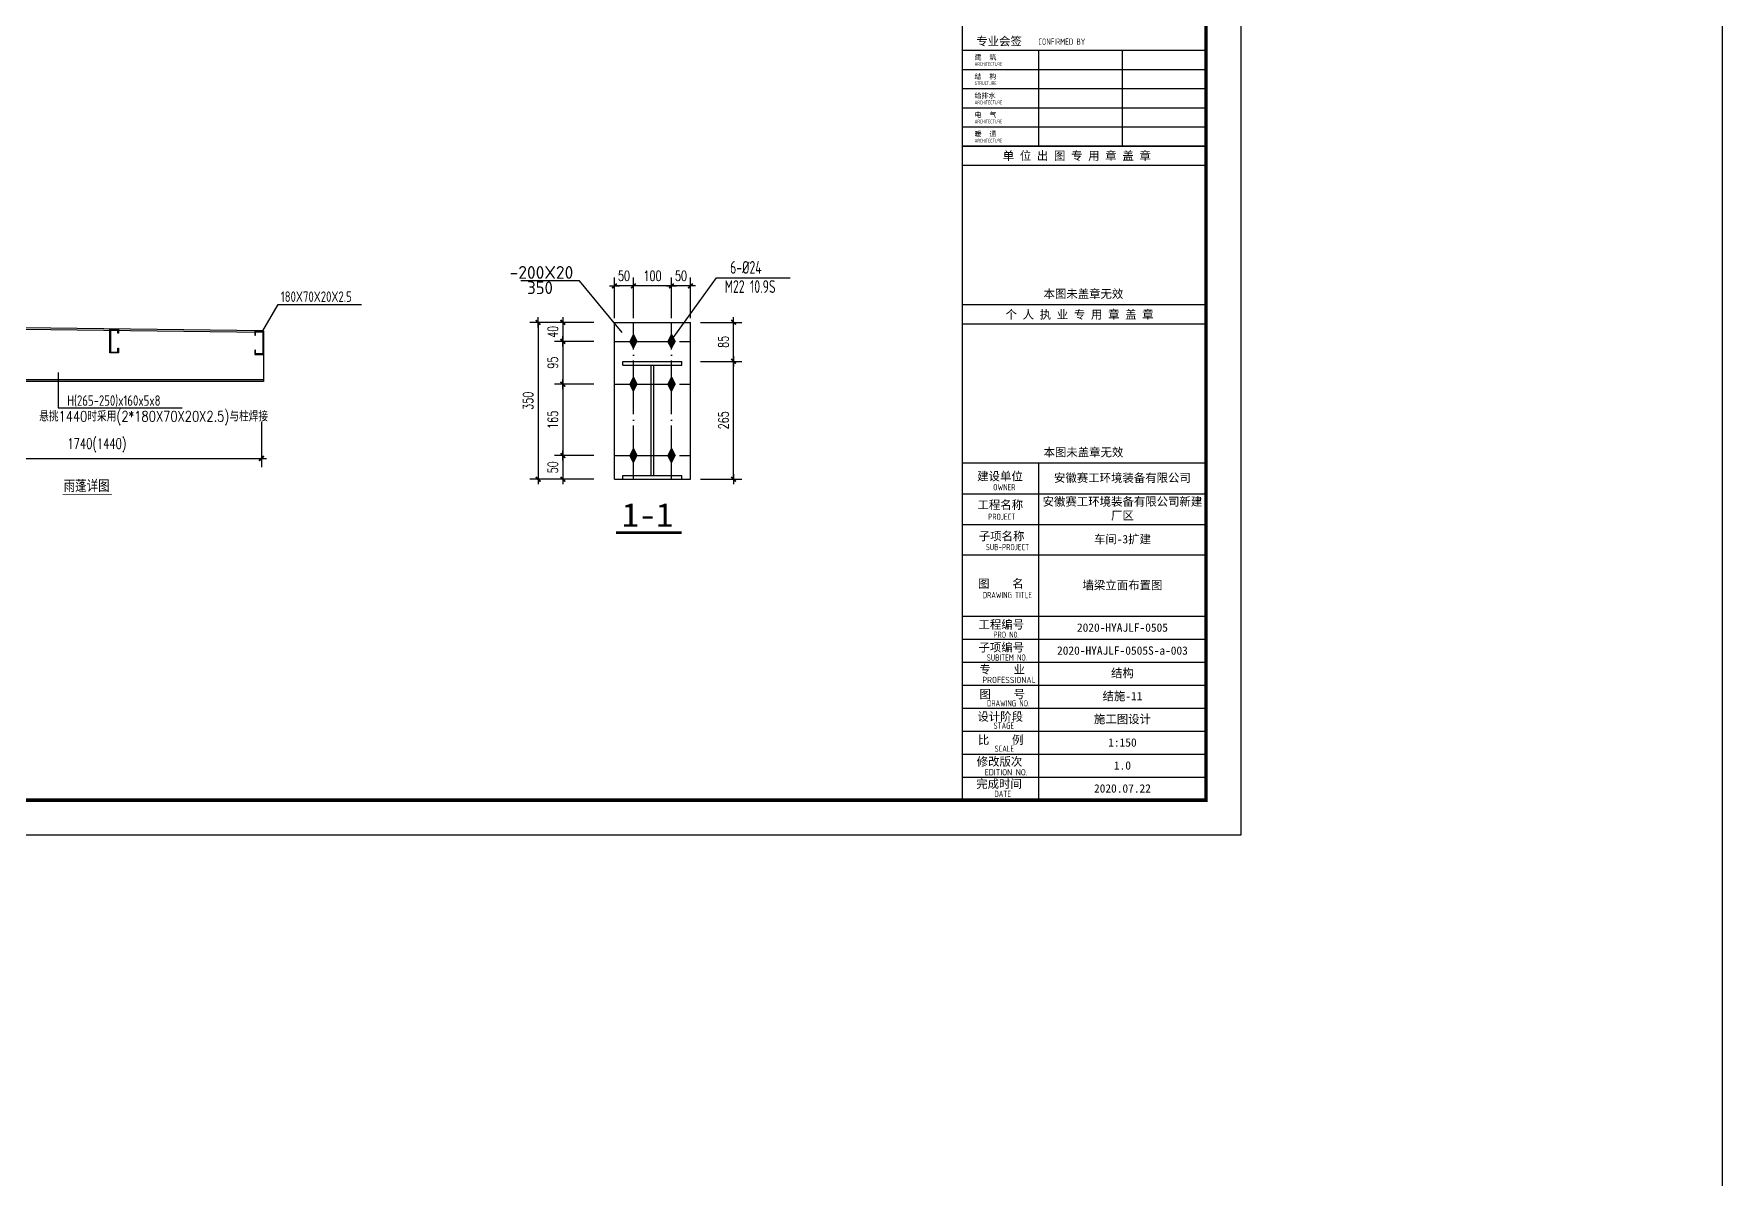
# Model space of a CAD drawing. Extents: x 2072855 to 2883818, y 17306032 to 17674225.
# Drawn here: x 2811105 to 2883818, y 17481264 to 17530554 of the extents above; entities that cross this region are included whole.
import ezdxf
from ezdxf.enums import TextEntityAlignment as Align

# ---------------------------------------------------------------- set-up
doc = ezdxf.new("R2010")
doc.units = 0
doc.header["$LTSCALE"] = 1000
doc.header["$MEASUREMENT"] = 0
doc.linetypes.add('DOTE', pattern=[2.42, 2, -0.2, 0.02, -0.2])
doc.layers.get('Defpoints').update_dxf_attribs({"color": 250})
for name, color, linetype in [('3T_WOOD', 21, 'Continuous'), ('DOTE', 1, 'DOTE'), ('OTHER', 7, 'Continuous'), ('PUB_DIM', 161, 'Continuous'), ('PUB_TEXT', 7, 'Continuous'), ('PUB_TITLE', 4, 'Continuous'), ('TK', 4, 'Continuous')]:
    doc.layers.add(name, color=color, linetype=linetype)
doc.layers.add('尺寸标注', color=9, linetype='Continuous', lineweight=18)
doc.styles.add('-宋体', font='', dxfattribs={"width": 0.8})
doc.styles.add('_HZHT', font='txt.shx', dxfattribs={"bigfont": 'HZHT.shx'})
doc.styles.add('_HZTXT', font='txt.shx', dxfattribs={"width": 0.8, "bigfont": 'hztxt.shx'})
doc.styles.add('_TSSDENG', font='TSSDENG', dxfattribs={"width": 0.666667})
doc.styles.add('DIM_FONT', font='SIMPLEX', dxfattribs={"width": 0.7, "bigfont": 'GBCBIG'})
doc.styles.add('TSSD_REIN', font='tssdeng.shx', dxfattribs={"width": 0.7, "bigfont": 'tssdchn.shx'})
doc.styles.add('图签宋体', font='', dxfattribs={"height": 300})
doc.styles.get('-宋体').set_extended_font_data('SimSun')
doc.styles.get('图签宋体').set_extended_font_data('NSimSun')
doc.dimstyles.new('dimn', dxfattribs={"dimtxt": 300, "dimasz": 1, "dimexe": 250, "dimexo": 300, "dimgap": 150, "dimtad": 1, "dimdec": 0, "dimzin": 0, "dimdsep": 46, "dimtxsty": 'DIM_FONT', "dimblk": '_DIMX', "dimcen": 0, "dimdle": 100, "dimclrt": 7, "dimadec": 1, "dimazin": 0, "dimtfac": 1, "dimtdec": 0, "dimtix": 1, "dimtmove": 2, "dimatfit": 3, "dimldrblk": 'ARCHTICK', "dimfxl": 0, "dimtolj": 1, "dimtzin": 0, "dimarcsym": 0})

# ---------------------------------------------------------------- blocks, each defined once
blk = doc.blocks.new('_DIMX')
blk.add_line((-150, 0), (150, 0))
at = {"const_width": 50}
blk.add_lwpolyline([(-70, -70), (70, 70)], dxfattribs=at)
blk = doc.blocks.new('*D612')
at = {"layer": 'Defpoints', "color": 0}
for p in [(3164519, -11337), (3162244, -17184), (3164519, -17184)]:
    blk.add_point(p, dxfattribs=at)
at = {"layer": 'PUB_DIM', "color": 0, "lineweight": -2}
for p, q in [((3164144, -11337), (3161932, -11337)), ((3162244, -11338), (3162244, -17183)), ((3164144, -17184), (3161932, -17184))]:
    blk.add_line(p, q, dxfattribs=at)
at = {"layer": 'PUB_DIM', "color": 0, "lineweight": -2, "xscale": 1.25, "yscale": 1.25, "zscale": 1.25}
for p, rotation in [((3162244, -11337), 90), ((3162244, -17184), 270)]:
    blk.add_blockref('_DIMX', p, dxfattribs=dict(at, rotation=rotation))
at = {"layer": 'PUB_DIM', "color": 7, "insert": (3161869, -14260), "char_height": 375, "attachment_point": 5, "rotation": 90, "style": 'DIM_FONT'}
blk.add_mtext('\\A1;350', dxfattribs=at)
blk = doc.blocks.new('*D613')
at = {"layer": 'Defpoints', "color": 0}
for p in [(3164692, -11337), (3163165, -12045), (3164692, -12045)]:
    blk.add_point(p, dxfattribs=at)
at = {"layer": 'PUB_DIM', "color": 0, "lineweight": -2}
for p, q in [((3164317, -11337), (3162853, -11337)), ((3163165, -11335), (3163165, -11334)), ((3163165, -11337), (3163165, -12045)), ((3164317, -12045), (3162853, -12045)), ((3163165, -12047), (3163165, -12048))]:
    blk.add_line(p, q, dxfattribs=at)
at = {"layer": 'PUB_DIM', "color": 0, "lineweight": -2, "xscale": 1.25, "yscale": 1.25, "zscale": 1.25}
for p, rotation in [((3163165, -11337), 270), ((3163165, -12045), 90)]:
    blk.add_blockref('_DIMX', p, dxfattribs=dict(at, rotation=rotation))
at = {"layer": 'PUB_DIM', "color": 7, "insert": (3162790, -11691), "char_height": 375, "attachment_point": 5, "rotation": 90, "style": 'DIM_FONT'}
blk.add_mtext('\\A1;40', dxfattribs=at)
blk = doc.blocks.new('*D614')
at = {"layer": 'Defpoints', "color": 0}
for p in [(3164692, -12045), (3163165, -13640), (3164692, -13640)]:
    blk.add_point(p, dxfattribs=at)
at = {"layer": 'PUB_DIM', "color": 0, "lineweight": -2}
for p, q in [((3164317, -12045), (3162853, -12045)), ((3163165, -12047), (3163165, -13639)), ((3164317, -13640), (3162853, -13640))]:
    blk.add_line(p, q, dxfattribs=at)
at = {"layer": 'PUB_DIM', "color": 0, "lineweight": -2, "xscale": 1.25, "yscale": 1.25, "zscale": 1.25}
for p, rotation in [((3163165, -12045), 90), ((3163165, -13640), 270)]:
    blk.add_blockref('_DIMX', p, dxfattribs=dict(at, rotation=rotation))
at = {"layer": 'PUB_DIM', "color": 7, "insert": (3162790, -12843), "char_height": 375, "attachment_point": 5, "rotation": 90, "style": 'DIM_FONT'}
blk.add_mtext('\\A1;95', dxfattribs=at)
blk = doc.blocks.new('*D615')
at = {"layer": 'Defpoints', "color": 0}
for p in [(3164692, -16298), (3163165, -17184), (3164692, -17184)]:
    blk.add_point(p, dxfattribs=at)
at = {"layer": 'PUB_DIM', "color": 0, "lineweight": -2}
for p, q in [((3164317, -16298), (3162853, -16298)), ((3163165, -16299), (3163165, -17183)), ((3164317, -17184), (3162853, -17184))]:
    blk.add_line(p, q, dxfattribs=at)
at = {"layer": 'PUB_DIM', "color": 0, "lineweight": -2, "xscale": 1.25, "yscale": 1.25, "zscale": 1.25}
for p, rotation in [((3163165, -16298), 90), ((3163165, -17184), 270)]:
    blk.add_blockref('_DIMX', p, dxfattribs=dict(at, rotation=rotation))
at = {"layer": 'PUB_DIM', "color": 7, "insert": (3162790, -16741), "char_height": 375, "attachment_point": 5, "rotation": 90, "style": 'DIM_FONT'}
blk.add_mtext('\\A1;50', dxfattribs=at)
blk = doc.blocks.new('*D616')
at = {"layer": 'Defpoints', "color": 0}
for p in [(3164692, -13640), (3163165, -16298), (3164692, -16298)]:
    blk.add_point(p, dxfattribs=at)
at = {"layer": 'PUB_DIM', "color": 0, "lineweight": -2}
for p, q in [((3164317, -13640), (3162853, -13640)), ((3163165, -13641), (3163165, -16297)), ((3164317, -16298), (3162853, -16298))]:
    blk.add_line(p, q, dxfattribs=at)
at = {"layer": 'PUB_DIM', "color": 0, "lineweight": -2, "xscale": 1.25, "yscale": 1.25, "zscale": 1.25}
for p, rotation in [((3163165, -13640), 90), ((3163165, -16298), 270)]:
    blk.add_blockref('_DIMX', p, dxfattribs=dict(at, rotation=rotation))
at = {"layer": 'PUB_DIM', "color": 7, "insert": (3162790, -14969), "char_height": 375, "attachment_point": 5, "rotation": 90, "style": 'DIM_FONT'}
blk.add_mtext('\\A1;165', dxfattribs=at)
blk = doc.blocks.new('*D617')
at = {"layer": 'Defpoints', "color": 0}
for p in [(3167212, -9980), (3167212, -11561), (3167921, -11561)]:
    blk.add_point(p, dxfattribs=at)
at = {"layer": 'PUB_DIM', "color": 0, "lineweight": -2}
for p, q in [((3167211, -9980), (3167210, -9980)), ((3167212, -11186), (3167212, -9668)), ((3167921, -9980), (3167212, -9980)), ((3167921, -11186), (3167921, -9668)), ((3167922, -9980), (3167924, -9980))]:
    blk.add_line(p, q, dxfattribs=at)
at = {"layer": 'PUB_DIM', "color": 0, "lineweight": -2, "xscale": 1.25, "yscale": 1.25, "zscale": 1.25}
blk.add_blockref('_DIMX', (3167212, -9980), dxfattribs=at)
at = {"layer": 'PUB_DIM', "color": 0, "lineweight": -2, "xscale": 1.25, "yscale": 1.25, "zscale": 1.25, "rotation": 180}
blk.add_blockref('_DIMX', (3167921, -9980), dxfattribs=at)
at = {"layer": 'PUB_DIM', "color": 7, "insert": (3167567, -9605), "char_height": 375, "attachment_point": 5, "style": 'DIM_FONT'}
blk.add_mtext('\\A1;50', dxfattribs=at)
blk = doc.blocks.new('*D618')
at = {"layer": 'Defpoints', "color": 0}
for p in [(3165795, -9980), (3165795, -11561), (3167212, -11561)]:
    blk.add_point(p, dxfattribs=at)
at = {"layer": 'PUB_DIM', "color": 0, "lineweight": -2}
for p, q in [((3165795, -11186), (3165795, -9668)), ((3167211, -9980), (3165796, -9980)), ((3167212, -11186), (3167212, -9668))]:
    blk.add_line(p, q, dxfattribs=at)
at = {"layer": 'PUB_DIM', "color": 0, "lineweight": -2, "xscale": 1.25, "yscale": 1.25, "zscale": 1.25, "rotation": 180}
blk.add_blockref('_DIMX', (3165795, -9980), dxfattribs=at)
at = {"layer": 'PUB_DIM', "color": 0, "lineweight": -2, "xscale": 1.25, "yscale": 1.25, "zscale": 1.25}
blk.add_blockref('_DIMX', (3167212, -9980), dxfattribs=at)
at = {"layer": 'PUB_DIM', "color": 7, "insert": (3166504, -9605), "char_height": 375, "attachment_point": 5, "style": 'DIM_FONT'}
blk.add_mtext('\\A1;100', dxfattribs=at)
blk = doc.blocks.new('*D619')
at = {"layer": 'Defpoints', "color": 0}
for p in [(3165086, -9980), (3165086, -11561), (3165795, -11561)]:
    blk.add_point(p, dxfattribs=at)
at = {"layer": 'PUB_DIM', "color": 0, "lineweight": -2}
for p, q in [((3165085, -9980), (3165084, -9980)), ((3165086, -11186), (3165086, -9668)), ((3165795, -9980), (3165086, -9980)), ((3165795, -11186), (3165795, -9668)), ((3165796, -9980), (3165797, -9980))]:
    blk.add_line(p, q, dxfattribs=at)
at = {"layer": 'PUB_DIM', "color": 0, "lineweight": -2, "xscale": 1.25, "yscale": 1.25, "zscale": 1.25}
blk.add_blockref('_DIMX', (3165086, -9980), dxfattribs=at)
at = {"layer": 'PUB_DIM', "color": 0, "lineweight": -2, "xscale": 1.25, "yscale": 1.25, "zscale": 1.25, "rotation": 180}
blk.add_blockref('_DIMX', (3165795, -9980), dxfattribs=at)
at = {"layer": 'PUB_DIM', "color": 7, "insert": (3165441, -9605), "char_height": 375, "attachment_point": 5, "style": 'DIM_FONT'}
blk.add_mtext('\\A1;50', dxfattribs=at)
blk = doc.blocks.new('*D620')
at = {"layer": 'Defpoints', "color": 0}
for p in [(3167921, -11337), (3169526, -11337), (3167921, -12790)]:
    blk.add_point(p, dxfattribs=at)
at = {"layer": 'PUB_DIM', "color": 0, "lineweight": -2}
for p, q in [((3168296, -11337), (3169838, -11337)), ((3169526, -12788), (3169526, -11338)), ((3168296, -12790), (3169838, -12790))]:
    blk.add_line(p, q, dxfattribs=at)
at = {"layer": 'PUB_DIM', "color": 0, "lineweight": -2, "xscale": 1.25, "yscale": 1.25, "zscale": 1.25}
for p, rotation in [((3169526, -11337), 90), ((3169526, -12790), 270)]:
    blk.add_blockref('_DIMX', p, dxfattribs=dict(at, rotation=rotation))
at = {"layer": 'PUB_DIM', "color": 7, "insert": (3169151, -12063), "char_height": 375, "attachment_point": 5, "rotation": 90, "style": 'DIM_FONT'}
blk.add_mtext('\\A1;85', dxfattribs=at)
blk = doc.blocks.new('*D621')
at = {"layer": 'Defpoints', "color": 0}
for p in [(3167921, -12790), (3169526, -12790), (3167921, -17184)]:
    blk.add_point(p, dxfattribs=at)
at = {"layer": 'PUB_DIM', "color": 0, "lineweight": -2}
for p, q in [((3168296, -12790), (3169838, -12790)), ((3169526, -17183), (3169526, -12791)), ((3168296, -17184), (3169838, -17184))]:
    blk.add_line(p, q, dxfattribs=at)
at = {"layer": 'PUB_DIM', "color": 0, "lineweight": -2, "xscale": 1.25, "yscale": 1.25, "zscale": 1.25}
for p, rotation in [((3169526, -12790), 90), ((3169526, -17184), 270)]:
    blk.add_blockref('_DIMX', p, dxfattribs=dict(at, rotation=rotation))
at = {"layer": 'PUB_DIM', "color": 7, "insert": (3169151, -14987), "char_height": 375, "attachment_point": 5, "rotation": 90, "style": 'DIM_FONT'}
blk.add_mtext('\\A1;265', dxfattribs=at)
blk = doc.blocks.new('*D637')
at = {"layer": 'Defpoints', "color": 0}
for p in [(324063, -264490), (333513, -264490), (333513, -265843)]:
    blk.add_point(p, dxfattribs=at)
at = {"layer": 'PUB_DIM', "color": 0, "lineweight": -2}
for p, q in [((324063, -264790), (324063, -266093)), ((333513, -264790), (333513, -266093)), ((324064, -265843), (333512, -265843))]:
    blk.add_line(p, q, dxfattribs=at)
at = {"layer": 'PUB_DIM', "color": 0, "lineweight": -2, "rotation": 180}
blk.add_blockref('_DIMX', (324063, -265843), dxfattribs=at)
at = {"layer": 'PUB_DIM', "color": 0, "lineweight": -2}
blk.add_blockref('_DIMX', (333513, -265843), dxfattribs=at)
at = {"layer": 'PUB_DIM', "color": 7, "insert": (328788, -265465), "char_height": 300, "attachment_point": 5, "style": 'DIM_FONT'}
blk.add_mtext('\\A1;1740(1440)', dxfattribs=at)
blk = doc.blocks.new('_ArchTick')
at = {"color": 0, "linetype": 'ByBlock', "const_width": 0.4}
blk.add_lwpolyline([(-0.5, -0.5), (0.5, 0.5)], dxfattribs=at)
blk = doc.blocks.new('*D638')
at = {"layer": 'Defpoints', "color": 0}
for p in [(324000, -260420), (324000, -262063), (324747, -262063)]:
    blk.add_point(p, dxfattribs=at)
at = {"layer": 'PUB_DIM', "color": 0, "lineweight": -2}
for p, q in [((324000, -261763), (324000, -260170)), ((324747, -261763), (324747, -260170)), ((323999, -260420), (323998, -260420)), ((324747, -260420), (324000, -260420)), ((324748, -260420), (324749, -260420))]:
    blk.add_line(p, q, dxfattribs=at)
blk.add_blockref('_DIMX', (324000, -260420), dxfattribs=at)
at = {"layer": 'PUB_DIM', "color": 0, "lineweight": -2, "rotation": 180}
blk.add_blockref('_DIMX', (324747, -260420), dxfattribs=at)
at = {"layer": 'PUB_DIM', "color": 7, "insert": (324373, -260120), "char_height": 300, "attachment_point": 5, "style": 'DIM_FONT'}
blk.add_mtext('\\A1;240', dxfattribs=at)
blk = doc.blocks.new('GeYuanFrame_23358270', base_point=(20.09, 4.53))
at = {"layer": 'PUB_TITLE'}
for points in [[(803.09, 202.33), (803.09, 229.83)], [(827.09, 202.33), (827.09, 229.83)], [(803.09, 14.53), (803.09, 111.33)]]:
    blk.add_lwpolyline(points, dxfattribs=at)
at = {"layer": 'TK'}
for p, q in [((781.09, 102.53), (851.09, 102.53)), ((781.09, 93.73), (851.09, 93.73)), ((781.09, 84.93), (803.09, 84.93)), ((781.09, 84.93), (851.09, 84.93)), ((781.09, 67.37), (851.09, 67.37)), ((781.09, 67.33), (851.09, 67.33)), ((781.09, 60.77), (851.09, 60.77)), ((781.09, 54.17), (851.09, 54.17)), ((781.09, 47.57), (851.09, 47.57)), ((781.09, 40.97), (851.09, 40.97)), ((781.09, 34.37), (851.09, 34.37)), ((781.09, 27.77), (851.09, 27.77)), ((781.09, 21.17), (851.09, 21.17)), ((781.09, 14.53), (851.09, 14.53))]:
    blk.add_line(p, q, dxfattribs=at)
blk.add_lwpolyline([(20.09, 4.53), (20.09, 598.53), (861.09, 598.53), (861.09, 4.53)], close=True, dxfattribs=at)
at = {"layer": 'TK', "const_width": 1}
blk.add_lwpolyline([(45.09, 588.53), (851.09, 588.53), (851.09, 14.53), (45.09, 14.53)], close=True, dxfattribs=at)
at = {"layer": 'TK'}
for points, const_width in [([(781.09, 588.53), (781.09, 14.53)], 0.4), ([(781.09, 202.33), (851.09, 202.33)], 0.35), ([(781.09, 156.83), (851.09, 156.83)], 0.35), ([(781.09, 111.33), (851.09, 111.33)], 0.35), ([(781.09, 67.37), (851.09, 67.37)], 0.35)]:
    blk.add_lwpolyline(points, dxfattribs=dict(at, const_width=const_width))
for points in [[(781.09, 229.83), (851.09, 229.83)], [(781.09, 224.33), (851.09, 224.33)], [(781.09, 218.83), (851.09, 218.83)], [(781.09, 213.33), (851.09, 213.33)], [(781.09, 207.83), (851.09, 207.83)], [(781.09, 202.33), (851.09, 202.33)], [(781.09, 196.83), (851.09, 196.83)], [(781.09, 151.33), (851.09, 151.33)]]:
    blk.add_lwpolyline(points, dxfattribs=at)
at = {"layer": 'TK', "style": '图签宋体'}
for s, height, p in [('专业会签', 2.4, (785.12, 231.24)), ('建  筑', 1.44, (784.61, 227.11)), ('结  构', 1.44, (784.61, 221.61)), ('给排水', 1.44, (784.61, 216.11)), ('电  气', 1.44, (784.61, 210.61)), ('暖  通', 1.44, (784.61, 205.11)), ('单 位 出 图 专 用 章 盖 章', 2.4, (792.72, 198.35)), ('本图未盖章无效', 2.4, (804.43, 158.7)), ('个 人 执 业 专 用 章 盖 章', 2.4, (793.52, 152.77)), ('本图未盖章无效', 2.4, (804.43, 113.2)), ('建设单位', 2.4, (785.39, 106.33)), ('工程名称', 2.4, (785.47, 98.12)), ('子项名称', 2.4, (785.85, 89.14)), ('图    名', 2.4, (785.63, 75.5)), ('工程编号', 2.4, (785.77, 63.77)), ('子项编号', 2.4, (785.77, 57.19)), ('专    业', 2.4, (786.01, 50.88)), ('图    号', 2.4, (786.02, 43.77)), ('设计阶段', 2.4, (785.45, 37.32)), ('比    例', 2.4, (785.59, 30.63)), ('修改版次', 2.4, (785.24, 24.41)), ('完成时间', 2.4, (785.11, 18.02))]:
    blk.add_text(s, height=height, dxfattribs=at).set_placement(p)
at = {"layer": 'TK', "style": 'TSSD_REIN'}
for s, height, width, p in [('CONFIRMED BY', 1.8, 0.7, (802.94, 231.42)), ('ARCHITECTURE', 1.08, 0.7, (784.65, 225.34)), ('STRUCTURE', 1.08, 0.7, (784.65, 219.84)), ('ARCHITECTURE', 1.08, 0.7, (784.65, 214.34)), ('ARCHITECTURE', 1.08, 0.7, (784.65, 208.84)), ('ARCHITECTURE', 1.08, 0.7, (784.65, 203.34)), ('OWNER', 1.8, 0.7, (789.98, 103.48)), ('PROJECT', 1.8, 0.7, (788.52, 95.02)), ('SUB-PROJECT', 1.8, 0.7, (787.86, 86.3)), ('DRAWING TITLE', 1.8, 0.7, (786.97, 72.53)), ('PRO N0.', 1.8, 0.7, (790.01, 61.15)), ('SUBITEM NO.', 1.8, 0.7, (788.15, 54.58)), ('PROFESSIONAL', 1.8, 0.8, (786.88, 48.15)), ('DRAWING NO.', 1.8, 0.7, (788.19, 41.45)), ('STAGE', 1.8, 0.7, (790.09, 35.03)), ('SCALE', 1.8, 0.7, (790.38, 28.42)), ('EDITION NO.', 1.8, 0.8, (787.53, 21.64)), ('DATE', 1.8, 0.7, (790.33, 15.45))]:
    blk.add_text(s, height=height, dxfattribs=dict(at, width=width)).set_placement(p)
at = {"layer": 'TK', "char_height": 2.4, "width": 48, "attachment_point": 5, "style": '图签宋体'}
for s, insert in [('安徽赛工环境装备有限公司', (827.09, 106.93)), ('安徽赛工环境装备有限公司新建厂区', (827.09, 98.13)), ('车间-3扩建', (827.09, 89.33)), ('墙梁立面布置图', (827.09, 76.13)), ('2020-HYAJLF-0505', (827.09, 64.07)), ('2020-HYAJLF-0505S-a-003', (827.09, 57.47)), ('结构', (827.09, 50.87)), ('结施-11', (827.09, 44.27)), ('施工图设计', (827.09, 37.67)), ('1:150', (827.09, 31.07)), ('1.0', (827.09, 24.47)), ('2020.07.22', (827.09, 17.88))]:
    blk.add_mtext(s, dxfattribs=dict(at, insert=insert))
blk = doc.blocks.new('234324432')
for p, q in [((3165086.2, -11336.6), (3167921.2, -11336.6)), ((3165086.2, -17183.8), (3165086.2, -11336.6)), ((3165795, -11787.9), (3165664.1, -12045.3)), ((3165795, -11787.9), (3165925.8, -12045.3)), ((3167212.5, -11787.9), (3167081.6, -12045.3)), ((3167212.5, -11787.9), (3167343.3, -12045.3)), ((3167921.2, -17183.8), (3167921.2, -11336.6)), ((3165795, -12302.8), (3165664.1, -12045.3)), ((3165795, -12302.8), (3165925.8, -12045.3)), ((3167212.5, -12302.8), (3167081.6, -12045.3)), ((3167212.5, -12302.8), (3167343.3, -12045.3)), ((3165405.1, -12789.5), (3167602.3, -12789.5)), ((3165405.1, -12931.3), (3165405.1, -12789.5)), ((3165405.1, -12931.3), (3167602.3, -12931.3)), ((3166459.4, -17042), (3166459.4, -12931.3)), ((3166548, -17042), (3166548, -12931.3)), ((3167602.3, -12931.3), (3167602.3, -12789.5)), ((3165795, -13382.6), (3165664.1, -13640)), ((3165795, -13897.4), (3165664.1, -13640)), ((3165795, -13382.6), (3165925.8, -13640)), ((3165795, -13897.4), (3165925.8, -13640)), ((3167212.5, -13382.6), (3167081.6, -13640)), ((3167212.5, -13897.4), (3167081.6, -13640)), ((3167212.5, -13382.6), (3167343.3, -13640)), ((3167212.5, -13897.4), (3167343.3, -13640)), ((3165795, -16040.4), (3165664.1, -16297.8)), ((3165795, -16555.3), (3165664.1, -16297.8)), ((3165795, -16040.4), (3165925.8, -16297.8)), ((3165795, -16555.3), (3165925.8, -16297.8)), ((3167212.5, -16040.4), (3167081.6, -16297.8)), ((3167212.5, -16555.3), (3167081.6, -16297.8)), ((3167212.5, -16040.4), (3167343.3, -16297.8)), ((3167212.5, -16555.3), (3167343.3, -16297.8)), ((3165086.2, -17183.8), (3167921.2, -17183.8)), ((3165405.1, -17042), (3167602.3, -17042)), ((3165405.1, -17183.8), (3165405.1, -17042)), ((3167602.3, -17183.8), (3167602.3, -17042))]:
    blk.add_line(p, q)
for points in [[(3165370, -11710.4), (3163786.6, -9787.9), (3161598.1, -9787.9)], [(3167277.9, -11916.6), (3168892.6, -9679), (3171631.1, -9679)]]:
    blk.add_lwpolyline(points)
at = {"const_width": 88.6}
blk.add_lwpolyline([(3165145.6, -19173.4), (3167594.5, -19173.4)], dxfattribs=at)
for points in [[(3165795, -11787.9), (3165664.1, -12045.3), (3165795, -12045.3)], [(3165795, -11787.9), (3165925.8, -12045.3), (3165795, -12045.3)], [(3167212.5, -11787.9), (3167081.6, -12045.3), (3167212.5, -12045.3)], [(3167212.5, -11787.9), (3167343.3, -12045.3), (3167212.5, -12045.3)], [(3165795, -12302.8), (3165664.1, -12045.3), (3165795, -12045.3)], [(3165795, -12302.8), (3165925.8, -12045.3), (3165795, -12045.3)], [(3167212.5, -12302.8), (3167081.6, -12045.3), (3167212.5, -12045.3)], [(3167212.5, -12302.8), (3167343.3, -12045.3), (3167212.5, -12045.3)], [(3165795, -13382.6), (3165664.1, -13640), (3165795, -13640)], [(3165795, -13897.4), (3165664.1, -13640), (3165795, -13640)], [(3165795, -13382.6), (3165925.8, -13640), (3165795, -13640)], [(3165795, -13897.4), (3165925.8, -13640), (3165795, -13640)], [(3167212.5, -13382.6), (3167081.6, -13640), (3167212.5, -13640)], [(3167212.5, -13897.4), (3167081.6, -13640), (3167212.5, -13640)], [(3167212.5, -13382.6), (3167343.3, -13640), (3167212.5, -13640)], [(3167212.5, -13897.4), (3167343.3, -13640), (3167212.5, -13640)], [(3165795, -16040.4), (3165664.1, -16297.8), (3165795, -16297.8)], [(3165795, -16555.3), (3165664.1, -16297.8), (3165795, -16297.8)], [(3165795, -16040.4), (3165925.8, -16297.8), (3165795, -16297.8)], [(3165795, -16555.3), (3165925.8, -16297.8), (3165795, -16297.8)], [(3167212.5, -16040.4), (3167081.6, -16297.8), (3167212.5, -16297.8)], [(3167212.5, -16555.3), (3167081.6, -16297.8), (3167212.5, -16297.8)], [(3167212.5, -16040.4), (3167343.3, -16297.8), (3167212.5, -16297.8)], [(3167212.5, -16555.3), (3167343.3, -16297.8), (3167212.5, -16297.8)]]:
    blk.add_solid(points)
at = {"layer": 'DOTE'}
for p, q in [((3165795, -17183.8), (3165795, -11336.6)), ((3167212.5, -17183.8), (3167212.5, -11336.6)), ((3165086.2, -12045.3), (3167921.2, -12045.3)), ((3165086.2, -13640), (3167921.2, -13640)), ((3165086.2, -16297.8), (3167921.2, -16297.8))]:
    blk.add_line(p, q, dxfattribs=at)
at = {"style": '-宋体', "width": 1.058226}
blk.add_text('1-1', height=885.94, dxfattribs=at).set_placement((3165365.9, -18951.5))
at = {"layer": '尺寸标注', "color": 7, "style": 'TSSD_REIN'}
for s, width, p, p2 in [('-200X20', 0.928304, (3161179.9, -9714.9), (3163554.2, -9714.9)), ('350', 0.969873, (3161836.4, -10283), (3162793.2, -10283))]:
    blk.add_text(s, height=475, dxfattribs=dict(at, width=width)).set_placement(p, p2, align=Align.FIT)
at = {"layer": '尺寸标注', "color": 7, "style": 'TSSD_REIN', "width": 0.7}
for s, p in [('6-%%C24', (3169396.9, -9527.3)), ('M22 10.9S', (3169194, -10240.9))]:
    blk.add_text(s, height=475, dxfattribs=at).set_placement(p)
at = {"layer": 'PUB_DIM'}
for p1, p2, distance, text, picture, middle in [((3165795, -11560.6), (3165086.2, -11560.6), -1580.2, '50', '*D619', (3165440.6, -9605.4)), ((3167212.5, -11560.6), (3165795, -11560.6), -1580.2, '100', '*D618', (3166503.7, -9605.4)), ((3167921.2, -11560.6), (3167212.5, -11560.6), -1580.2, '50', '*D617', (3167566.8, -9605.4)), ((3164519.2, -11336.6), (3164519.2, -17183.8), -2274.8, '350', '*D612', (3161869.4, -14260.2)), ((3164691.8, -11336.6), (3164691.8, -12045.3), -1526.5, '40', '*D613', (3162790.3, -11691)), ((3167921.2, -12789.5), (3167921.2, -11336.6), -1604.7, '85', '*D620', (3169150.9, -12063)), ((3164691.8, -12045.3), (3164691.8, -13640), -1526.5, '95', '*D614', (3162790.3, -12842.7)), ((3167921.2, -17183.8), (3167921.2, -12789.5), -1604.7, '265', '*D621', (3169150.9, -14986.6)), ((3164691.8, -13640), (3164691.8, -16297.8), -1526.5, '165', '*D616', (3162790.3, -14968.9)), ((3164691.8, -16297.8), (3164691.8, -17183.8), -1526.5, '50', '*D615', (3162790.3, -16740.8))]:
    dim = blk.add_aligned_dim(p1=p1, p2=p2, distance=distance, text=text, dimstyle='dimn', override={"dimscale": 1.25, "dimlfac": 0.8, "dimadec": 0}, dxfattribs=at)
    dim.commit()
    dim.dimension.update_dxf_attribs({"geometry": picture, "text_midpoint": middle})
blk = doc.blocks.new('ERREDF')
for p, q in [((321462.9, -259886), (321462.9, -266370.4)), ((321525.9, -259886), (321525.9, -266370.4)), ((324000, -259886), (324000, -266370.4)), ((324063, -259886), (324063, -266370.4)), ((322414.3, -262113.1), (322668, -261619.2)), ((322668, -261619.2), (323384.8, -261619.2)), ((324063, -261487.1), (324189, -261487.1)), ((324189, -261487.1), (324189, -263637.7)), ((333556.2, -262176), (333990.1, -261425.1)), ((333990.1, -261425.1), (336389.8, -261425.1)), ((324000, -262062.7), (321525.9, -262062.7)), ((324000, -262113.1), (321525.9, -262113.1)), ((333576, -262176.3), (324189, -262062.7)), ((333576, -262226.7), (324189, -262113.1)), ((324747, -262042.1), (324747, -262758.2)), ((333576, -262176.3), (333576, -263637.7)), ((322414.3, -263611.8), (322668, -263117.8)), ((322668, -263117.8), (323384.8, -263117.8)), ((324000, -263587.3), (321525.9, -263587.3)), ((324000, -263637.7), (321525.9, -263637.7)), ((333576, -263637.7), (324063, -263637.7)), ((333576, -263587.3), (324189, -263587.3))]:
    blk.add_line(p, q)
for points, const_width in [([(323843.5, -261674.8), (324284.2, -261674.8)], 12.6), ([(323843.5, -262377.5), (324284.2, -262377.5)], 12.6), ([(323843.5, -263300.9), (324284.2, -263300.9)], 12.6), ([(327807.6, -266884.6), (329219.3, -266884.6)], 18.9)]:
    blk.add_lwpolyline(points, dxfattribs=dict(const_width=const_width))
for points in [[(325002.9, -262630.1), (325002.9, -262756.1), (324754.8, -262756.1), (324754.8, -262072.5), (325002.9, -262072.5), (325002.9, -262198.5), (324984, -262198.5), (324984, -262091.4), (324773.7, -262091.4), (324773.7, -262737.2), (324984, -262737.2), (324984, -262630.1)], [(329406.2, -262680.4), (329406.2, -262806.4), (329158.1, -262806.4), (329158.1, -262122.8), (329406.2, -262122.8), (329406.2, -262248.8), (329387.3, -262248.8), (329387.3, -262141.7), (329177, -262141.7), (329177, -262787.5), (329387.3, -262787.5), (329387.3, -262680.4)], [(333327.9, -262733.9), (333327.9, -262859.9), (333576, -262859.9), (333576, -262176.3), (333327.9, -262176.3), (333327.9, -262302.3), (333346.8, -262302.3), (333346.8, -262195.2), (333557.1, -262195.2), (333557.1, -262841), (333346.8, -262841), (333346.8, -262733.9)]]:
    blk.add_lwpolyline(points, close=True)
blk.add_lwpolyline([(327677.6, -263372.3), (327677.6, -264392.3), (331238.3, -264392.3)])
at = {"layer": 'OTHER'}
for p, q in [((322725.1, -259747.4), (322681, -259886)), ((322800.7, -260024.6), (322725.1, -259747.4)), ((322681, -259886), (321286.5, -259886)), ((322844.8, -259886), (322800.7, -260024.6)), ((324239.4, -259886), (322844.8, -259886)), ((322618, -266370.4), (321223.5, -266370.4)), ((322662.1, -266231.8), (322618, -266370.4)), ((322737.7, -266509), (322662.1, -266231.8)), ((322781.8, -266370.4), (322737.7, -266509)), ((324176.4, -266370.4), (322781.8, -266370.4))]:
    blk.add_line(p, q, dxfattribs=at)
at = {"layer": 'PUB_DIM', "const_width": 31.5}
for points in [[(324213.8, -260749.8), (324578.9, -260749.8), (324578.9, -261299.4)], [(324213.8, -264886.6), (324578.9, -264886.6), (324578.9, -264337)]]:
    blk.add_lwpolyline(points, dxfattribs=at)
at = {"layer": 'PUB_TEXT', "width": 0.8}
for s, height, style, p in [('-8', 301.6, '_HZHT', (322835.4, -261565.2)), ('1', 220.5, '_HZHT', (324337.5, -261171.5)), ('-8', 301.6, '_HZHT', (322835.4, -263063.9)), ('1', 220.5, '_HZHT', (324337.5, -264685.4)), ('雨蓬详图', 302.4, '-宋体', (327835.1, -266774.2, 189.3))]:
    blk.add_text(s, height=height, dxfattribs=dict(at, style=style)).set_placement(p)
at = {"layer": 'PUB_TEXT', "style": '-宋体'}
blk.add_text('柱子', height=252, dxfattribs=at).set_placement((322208.7, -264884.9))
at = {"layer": '尺寸标注', "color": 7}
for s, style, width, p in [('180X70X20X2.5', '_TSSDENG', 0.77768, (334069.3, -261347.7)), ('H(265-250)x160x5x8', '_TSSDENG', 0.77768, (327940.7, -264331.4)), ('悬挑1440时采用(2*180X70X20X2.5)与柱焊接', '_HZTXT', 0.8, (327133.2, -264781.6))]:
    blk.add_text(s, height=301.6, dxfattribs=dict(at, style=style, width=width)).set_placement(p)
at = {"layer": 'PUB_DIM'}
for p1, p2, distance, text, picture, middle in [((324747, -262062.7), (324000, -262062.7), -1642.4, '240', '*D638', (324373.5, -260120.3)), ((324063, -264490.2), (333513, -264490.2), -1353.1, '1740(1440)', '*D637', (328788, -265464.8))]:
    dim = blk.add_aligned_dim(p1=p1, p2=p2, distance=distance, text=text, dimstyle='dimn', override={"dimlfac": 0.33333}, dxfattribs=at)
    dim.commit()
    dim.dimension.update_dxf_attribs({"geometry": picture, "text_midpoint": middle})

msp = doc.modelspace()

# ---------------------------------------------------------------- linework, layer by layer
at = {"layer": '3T_WOOD'}
msp.add_lwpolyline([(2072854.7, 17674225.2), (2883818.3, 17674225.2), (2883818.3, 17306031.6), (2072854.7, 17306031.6)], close=True, dxfattribs=at)

# ---------------------------------------------------------------- block references
at = {"xscale": 1.499999962747097, "yscale": 1.499999962747097, "zscale": 1.4999999625}
msp.add_blockref('ERREDF', (2320639.1, 17911027.5), dxfattribs=at)
at = {"layer": '3T_WOOD'}
for name, p, xscale, yscale, zscale in [('GeYuanFrame_23358270', (2736939.3, 17496046.4), 150, 150, 150), ('234324432', (-822728.3, 17531231.2), 1.155999970622361, 1.155999969691038, 1.1559999711)]:
    msp.add_blockref(name, p, dxfattribs=dict(at, xscale=xscale, yscale=yscale, zscale=zscale))

doc.saveas('drawing.dxf')
